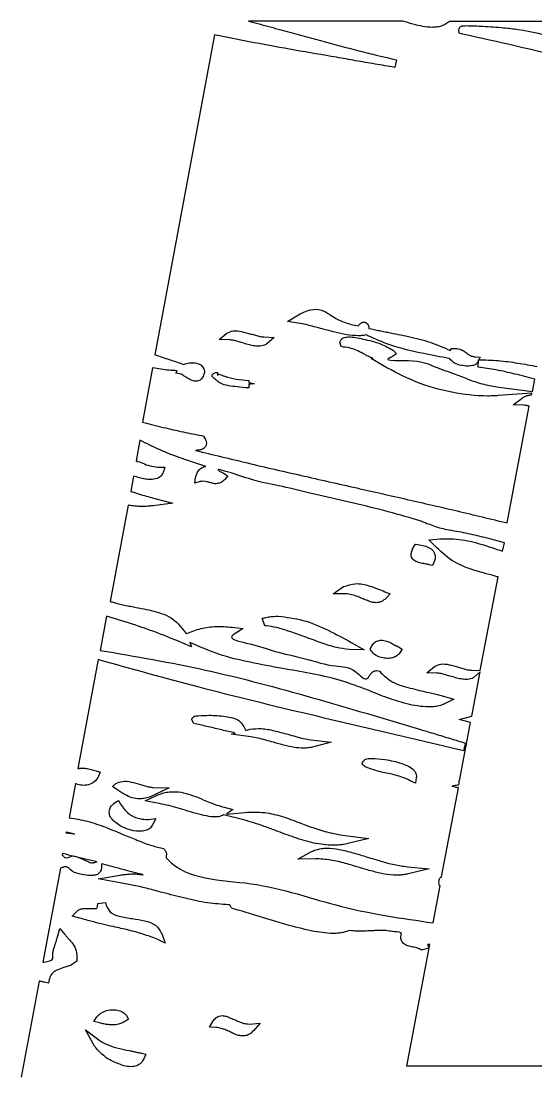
# Model space of a CAD drawing. Header units: inches. Extents: x 0.01 to 3.99, y 0.01 to 4.99.
# Drawn here: x 2.0392 to 2.2378, y 1.2782 to 1.6837 of the extents above; entities that cross this region are included whole.
import ezdxf

# ---------------------------------------------------------------- set-up
doc = ezdxf.new("R2010")
doc.units = ezdxf.units.IN
doc.layers.add('Logo', color=7, linetype='CONTINUOUS')

msp = doc.modelspace()

# ---------------------------------------------------------------- linework, layer by layer
at = {"layer": 'Logo', "color": 7}
for points in [[(2.186424, 1.683659), (2.12687, 1.683659)], [(2.319526, 1.683497), (2.204486, 1.683497), (2.203347, 1.682683)], [(2.20953, 1.678615), (2.208228, 1.67894), (2.208065, 1.680405)], [(2.113853, 1.67829), (2.090748, 1.554951), (2.092212, 1.554463)], [(2.183984, 1.668689), (2.183333, 1.665761)], [(2.146071, 1.567155), (2.142003, 1.567806), (2.145583, 1.569921)], [(2.168363, 1.566179), (2.1682, 1.566341), (2.169339, 1.566016)], [(2.171292, 1.56748), (2.172105, 1.56748), (2.172919, 1.566667)], [(2.173407, 1.56504), (2.174383, 1.564877)], [(2.119548, 1.560646), (2.115643, 1.560809), (2.118572, 1.56325)], [(2.132891, 1.561785), (2.136796, 1.561623), (2.13403, 1.559182)], [(2.172919, 1.562273), (2.172593, 1.562599), (2.17178, 1.562436)], [(2.163644, 1.55788), (2.162668, 1.558043), (2.16218, 1.559833), (2.162668, 1.560809)], [(2.204811, 1.556578), (2.204811, 1.556741), (2.205299, 1.557392), (2.206113, 1.557392)], [(2.178777, 1.550721), (2.174221, 1.553487), (2.175034, 1.553487)], [(2.182845, 1.556578), (2.183984, 1.555277), (2.182519, 1.5543)], [(2.204486, 1.553487), (2.204486, 1.553487), (2.204323, 1.553487)], [(2.214249, 1.554138), (2.216364, 1.553975), (2.215388, 1.552185)], [(2.21555, 1.55007), (2.215713, 1.552999)], [(2.089934, 1.549907), (2.086029, 1.528917)], [(2.100836, 1.547466), (2.098883, 1.547792), (2.099371, 1.548768), (2.099209, 1.548768)], [(2.10051, 1.551697), (2.101975, 1.551209)], [(2.109948, 1.548605), (2.109948, 1.548443), (2.109948, 1.54828)], [(2.112877, 1.54649), (2.112877, 1.547141), (2.113365, 1.547629)], [(2.114992, 1.548117), (2.114992, 1.546978), (2.11548, 1.547466)], [(2.127033, 1.545026), (2.127033, 1.544212)], [(2.223523, 1.542422), (2.236541, 1.540795), (2.237354, 1.545514)], [(2.127033, 1.543561), (2.127033, 1.542097)], [(2.236053, 1.539493), (2.236215, 1.540144), (2.223198, 1.539168)], [(2.233286, 1.535425), (2.229056, 1.535588), (2.232473, 1.538191)], [(2.226778, 1.490028), (2.235239, 1.5351)], [(2.085052, 1.52192), (2.083588, 1.513947)], [(2.108972, 1.52371), (2.109623, 1.523547), (2.109948, 1.522896)], [(2.106694, 1.518015), (2.106531, 1.518015)], [(2.0927, 1.511506), (2.094653, 1.511506), (2.094002, 1.509554)], [(2.11727, 1.509228), (2.118897, 1.508252), (2.117758, 1.506787)], [(2.082612, 1.508089), (2.081473, 1.502231)], [(2.108321, 1.505974), (2.106206, 1.505323), (2.106531, 1.507601)], [(2.080496, 1.496862), (2.0735, 1.459763)], [(2.090259, 1.499628), (2.097744, 1.497675), (2.090097, 1.496699)], [(2.198791, 1.481241), (2.196513, 1.483519), (2.199604, 1.483844)], [(2.190818, 1.481078), (2.191306, 1.481892), (2.192282, 1.481729)], [(2.224988, 1.479126), (2.225639, 1.48238)], [(2.198465, 1.474732), (2.197977, 1.473593), (2.196675, 1.473919)], [(2.212947, 1.43324), (2.216364, 1.433077), (2.223198, 1.4692)], [(2.164458, 1.462691), (2.159576, 1.462691), (2.163644, 1.465458)], [(2.17959, 1.463505), (2.181543, 1.462691), (2.180078, 1.461064)], [(2.072198, 1.454067), (2.069757, 1.440888)], [(2.133867, 1.450325), (2.133216, 1.450325), (2.13224, 1.453254)], [(2.102951, 1.447233), (2.103114, 1.447396)], [(2.120687, 1.449837), (2.124918, 1.449349), (2.121338, 1.447071)], [(2.104253, 1.443979), (2.104904, 1.442189), (2.101649, 1.443654)], [(2.166573, 1.443979), (2.171617, 1.44105), (2.165759, 1.441213)], [(2.174221, 1.440725), (2.173895, 1.441376), (2.174221, 1.442027)], [(2.184797, 1.442189), (2.186262, 1.441376), (2.185285, 1.439911)], [(2.068944, 1.437308), (2.061133, 1.395327)], [(2.176336, 1.433077), (2.177638, 1.432914), (2.177963, 1.432264)], [(2.199604, 1.432101), (2.195699, 1.432264), (2.198628, 1.434704)], [(2.208065, 1.388981), (2.208228, 1.389469), (2.208228, 1.390608), (2.208391, 1.390608), (2.212622, 1.413063), (2.208228, 1.414202), (2.21311, 1.415504), (2.216364, 1.432589), (2.214086, 1.430636)], [(2.172431, 1.425755), (2.171617, 1.42608)], [(2.202533, 1.423152), (2.206113, 1.422013), (2.202859, 1.420385)], [(2.106368, 1.412575), (2.10588, 1.412738), (2.105066, 1.414039), (2.105229, 1.41469)], [(2.127847, 1.407531), (2.120199, 1.408507), (2.121826, 1.408995)], [(2.125894, 1.409972), (2.127521, 1.41046)], [(2.150952, 1.406392), (2.158763, 1.405416), (2.151115, 1.403463)], [(2.210669, 1.40509), (2.209855, 1.402161), (2.194723, 1.405741)], [(2.171943, 1.395978), (2.171292, 1.396466), (2.170641, 1.397117), (2.171292, 1.398093)], [(2.06813, 1.394351), (2.069757, 1.393863), (2.069106, 1.392398)], [(2.191631, 1.391747), (2.191306, 1.389632), (2.189353, 1.390608)], [(2.060157, 1.389469), (2.057716, 1.376289)], [(2.076103, 1.387191), (2.074476, 1.38833), (2.075778, 1.389469)], [(2.090259, 1.388005), (2.09628, 1.387842), (2.09091, 1.385239)], [(2.201394, 1.353509), (2.207903, 1.387842)], [(2.075452, 1.382147), (2.076754, 1.382961), (2.077568, 1.381496)], [(2.091724, 1.381984), (2.087005, 1.382798), (2.091398, 1.384913)], [(2.117596, 1.380357), (2.12085, 1.379544), (2.118409, 1.377754), (2.125569, 1.378405)], [(2.088307, 1.375639), (2.091236, 1.375964), (2.089934, 1.373523)], [(2.125081, 1.375476), (2.11727, 1.377428)], [(2.056577, 1.370432), (2.05674, 1.37092)], [(2.165109, 1.369293), (2.173407, 1.368316), (2.165271, 1.366364)], [(2.055113, 1.361808), (2.055276, 1.362621)], [(2.093676, 1.364574), (2.094165, 1.364411), (2.09449, 1.364086)], [(2.152742, 1.360506), (2.145908, 1.360343), (2.151278, 1.363272)], [(2.068455, 1.359367), (2.067805, 1.359042)], [(2.070245, 1.358553), (2.070245, 1.357252)], [(2.054462, 1.356926), (2.047628, 1.320641), (2.047953, 1.320641)], [(2.077405, 1.351231), (2.068944, 1.352696), (2.077405, 1.35416)], [(2.188214, 1.357414), (2.196675, 1.356601), (2.18854, 1.354648)], [(2.19814, 1.335773), (2.200906, 1.350092), (2.200581, 1.350092), (2.200418, 1.351557)], [(2.068781, 1.343258), (2.07171, 1.343584)], [(2.119711, 1.34277), (2.119223, 1.34277)], [(2.061296, 1.337726), (2.058855, 1.338377), (2.060645, 1.340167)], [(2.064225, 1.341306), (2.065689, 1.341306)], [(2.121175, 1.341143), (2.120524, 1.341468)], [(2.053323, 1.330729), (2.054137, 1.333658), (2.056089, 1.331217)], [(2.093676, 1.331217), (2.094815, 1.327963), (2.091724, 1.329427)], [(2.165922, 1.332844), (2.165109, 1.332519)], [(2.248419, 1.28045), (2.188051, 1.28045), (2.196838, 1.327475), (2.196025, 1.327475)], [(2.19635, 1.326498), (2.196513, 1.32601), (2.193584, 1.325197), (2.193584, 1.325359)], [(2.060645, 1.321617), (2.060645, 1.320966), (2.060157, 1.320641)], [(2.050069, 1.313969), (2.049743, 1.312505), (2.048279, 1.31283)], [(2.046163, 1.313318), (2.039167, 1.276219)], [(2.067316, 1.297698), (2.068455, 1.299488)], [(2.069432, 1.29721), (2.067316, 1.297698)], [(2.079846, 1.299976), (2.080659, 1.298674), (2.07952, 1.29786)], [(2.114341, 1.29542), (2.111901, 1.295582), (2.113202, 1.297698)], [(2.067479, 1.28826), (2.064062, 1.294443), (2.069757, 1.290213)], [(2.127196, 1.296721), (2.131426, 1.297047), (2.128823, 1.294118)], [(2.085703, 1.285494), (2.08733, 1.285169), (2.086517, 1.283379)]]:
    msp.add_lwpolyline(points, dxfattribs=at)
for points in [[(2.20953, 1.678615)], [(2.127033, 1.543561)], [(2.110436, 1.511832)], [(2.190818, 1.481078)], [(2.138423, 1.454067)], [(2.184797, 1.442189)], [(2.125081, 1.375476)]]:
    msp.add_lwpolyline(points, close=True, dxfattribs=at)
for points, knots in [([(2.12687, 1.683659), (2.128279, 1.68328), (2.131084, 1.682524), (2.135262, 1.681392), (2.143124, 1.679201), (2.15454, 1.676139), (2.169369, 1.672155), (2.17916, 1.669833), (2.183984, 1.668689)], [0, 0, 0, 0, 0.004375, 0.008716, 0.012987, 0.028859, 0.044177, 0.059046, 0.059046, 0.059046, 0.059046]), ([(2.203347, 1.682683), (2.202831, 1.682387), (2.201765, 1.681775), (2.199865, 1.681312), (2.197317, 1.681136), (2.194083, 1.681508), (2.190289, 1.682411), (2.187729, 1.683238), (2.186424, 1.683659)], [0, 0, 0, 0, 0.001776, 0.003672, 0.0058, 0.00942, 0.013377, 0.017489, 0.017489, 0.017489, 0.017489]), ([(2.208065, 1.680405), (2.208198, 1.680799), (2.208461, 1.681582), (2.209767, 1.68187), (2.212651, 1.681878), (2.217944, 1.681619), (2.2246, 1.681205), (2.234353, 1.680084), (2.246611, 1.677075), (2.262483, 1.672936), (2.276549, 1.668829), (2.288722, 1.665259), (2.298805, 1.662418), (2.31542, 1.658008), (2.338016, 1.652397), (2.36633, 1.644437), (2.384482, 1.638151), (2.393561, 1.635007)], [0, 0, 0, 0, 0.001165, 0.002314, 0.003617, 0.010003, 0.018032, 0.023694, 0.039408, 0.055816, 0.072926, 0.083358, 0.093875, 0.104353, 0.134926, 0.163725, 0.192544, 0.192544, 0.192544, 0.192544]), ([(2.394538, 1.633055), (2.394397, 1.632794), (2.394077, 1.632204), (2.393156, 1.63143), (2.392081, 1.631221), (2.391209, 1.631304), (2.390617, 1.631401), (2.390087, 1.631413), (2.389652, 1.631459), (2.389335, 1.631559), (2.382831, 1.632161), (2.3703, 1.63691), (2.350558, 1.64165), (2.32416, 1.64926), (2.290843, 1.658717), (2.250719, 1.669408), (2.223287, 1.67554), (2.20953, 1.678615)], [0, 0, 0, 0, 0.000885, 0.002006, 0.003481, 0.004019, 0.004633, 0.005279, 0.005607, 0.005942, 0.00627, 0.02515, 0.04562, 0.067295, 0.107513, 0.149548, 0.191833, 0.191833, 0.191833, 0.191833]), ([(2.183333, 1.665761), (2.180801, 1.666193), (2.175774, 1.667053), (2.168288, 1.668352), (2.157965, 1.670194), (2.144898, 1.672378), (2.129218, 1.675232), (2.118939, 1.677277), (2.113853, 1.67829)], [0, 0, 0, 0, 0.007704, 0.015301, 0.022792, 0.039162, 0.055047, 0.070603, 0.070603, 0.070603, 0.070603]), ([(2.145583, 1.569921), (2.147322, 1.570913), (2.150209, 1.572559), (2.155001, 1.572523), (2.158018, 1.570585), (2.160835, 1.568725), (2.164214, 1.567222), (2.166862, 1.566556), (2.168363, 1.566179)], [0, 0, 0, 0, 0.005918, 0.009826, 0.013618, 0.016444, 0.019989, 0.024628, 0.024628, 0.024628, 0.024628]), ([(2.17178, 1.562436), (2.171507, 1.562392), (2.170952, 1.562303), (2.170081, 1.562276), (2.168046, 1.562257), (2.164723, 1.562595), (2.160178, 1.563593), (2.156012, 1.564761), (2.15229, 1.565705), (2.149164, 1.566551), (2.147082, 1.566958), (2.146071, 1.567155)], [0, 0, 0, 0, 0.000828, 0.001684, 0.002612, 0.006933, 0.01166, 0.01656, 0.01991, 0.023182, 0.026271, 0.026271, 0.026271, 0.026271]), ([(2.169339, 1.566016), (2.169506, 1.566331), (2.169802, 1.566891), (2.170549, 1.567401), (2.171058, 1.567455), (2.171292, 1.56748)], [0, 0, 0, 0, 0.001058, 0.00188, 0.002579, 0.002579, 0.002579, 0.002579]), ([(2.172919, 1.566667), (2.173016, 1.566505), (2.17321, 1.566186), (2.17338, 1.565629), (2.173398, 1.565242), (2.173407, 1.56504)], [0, 0, 0, 0, 0.000564, 0.001118, 0.001724, 0.001724, 0.001724, 0.001724]), ([(2.118572, 1.56325), (2.119384, 1.563627), (2.121198, 1.564468), (2.124475, 1.5639), (2.127255, 1.563092), (2.129596, 1.562424), (2.131258, 1.561928), (2.132368, 1.561831), (2.132891, 1.561785)], [0, 0, 0, 0, 0.002633, 0.00588, 0.009566, 0.011417, 0.013178, 0.01475, 0.01475, 0.01475, 0.01475]), ([(2.162668, 1.560809), (2.162917, 1.561038), (2.163418, 1.5615), (2.164427, 1.561744), (2.166991, 1.561884), (2.171596, 1.560857), (2.177596, 1.559541), (2.181282, 1.55746), (2.182845, 1.556578)], [0, 0, 0, 0, 0.001001, 0.002013, 0.003022, 0.008714, 0.015993, 0.021346, 0.021346, 0.021346, 0.021346]), ([(2.204323, 1.553487), (2.201054, 1.554095), (2.193354, 1.555527), (2.182664, 1.557952), (2.175727, 1.561028), (2.172919, 1.562273)], [0, 0, 0, 0, 0.009984, 0.023513, 0.032712, 0.032712, 0.032712, 0.032712]), ([(2.174383, 1.564877), (2.175051, 1.564723), (2.176419, 1.564408), (2.178544, 1.564022), (2.182636, 1.563182), (2.188839, 1.561973), (2.19701, 1.559976), (2.202226, 1.557704), (2.204811, 1.556578)], [0, 0, 0, 0, 0.002056, 0.00421, 0.006478, 0.014588, 0.023182, 0.031626, 0.031626, 0.031626, 0.031626]), ([(2.13403, 1.559182), (2.133733, 1.558984), (2.133116, 1.558574), (2.131987, 1.558272), (2.130521, 1.558153), (2.128726, 1.558364), (2.126672, 1.558863), (2.124707, 1.559485), (2.122843, 1.560005), (2.121181, 1.560504), (2.120072, 1.560601), (2.119548, 1.560646)], [0, 0, 0, 0, 0.001065, 0.002209, 0.003455, 0.005465, 0.007593, 0.009794, 0.011644, 0.013405, 0.014977, 0.014977, 0.014977, 0.014977]), ([(2.175034, 1.553487), (2.174654, 1.55365), (2.173889, 1.553979), (2.17274, 1.554502), (2.171185, 1.555353), (2.169164, 1.556411), (2.166529, 1.55752), (2.164622, 1.557758), (2.163644, 1.55788)], [0, 0, 0, 0, 0.001242, 0.002498, 0.003787, 0.006555, 0.009351, 0.012293, 0.012293, 0.012293, 0.012293]), ([(2.206113, 1.557392), (2.206903, 1.557341), (2.2083, 1.55725), (2.210023, 1.556394), (2.211188, 1.555556), (2.212099, 1.554817), (2.213081, 1.554319), (2.213832, 1.554202), (2.214249, 1.554138)], [0, 0, 0, 0, 0.002349, 0.004155, 0.00567, 0.006661, 0.007669, 0.008927, 0.008927, 0.008927, 0.008927]), ([(2.092212, 1.554463), (2.093133, 1.554148), (2.094971, 1.553519), (2.097751, 1.552641), (2.09959, 1.552012), (2.10051, 1.551697)], [0, 0, 0, 0, 0.00292, 0.005828, 0.008748, 0.008748, 0.008748, 0.008748]), ([(2.182519, 1.5543), (2.18236, 1.554204), (2.18206, 1.554022), (2.181621, 1.553832), (2.178313, 1.552379), (2.192754, 1.553321), (2.198149, 1.550322), (2.206026, 1.547787), (2.212118, 1.545255), (2.217758, 1.543359), (2.221605, 1.542734), (2.223523, 1.542422)], [0, 0, 0, 0, 0.000556, 0.001047, 0.001457, 0.010814, 0.019431, 0.027705, 0.033728, 0.039585, 0.045413, 0.045413, 0.045413, 0.045413]), ([(2.215388, 1.552185), (2.215162, 1.551842), (2.214671, 1.551098), (2.213174, 1.550631), (2.211287, 1.550492), (2.208932, 1.550775), (2.20629, 1.551442), (2.205069, 1.552826), (2.204486, 1.553487)], [0, 0, 0, 0, 0.001199, 0.002605, 0.004457, 0.006898, 0.009728, 0.012316, 0.012316, 0.012316, 0.012316]), ([(2.215713, 1.552999), (2.218225, 1.552924), (2.223277, 1.552773), (2.230824, 1.551786), (2.235826, 1.550859), (2.238331, 1.550395)], [0, 0, 0, 0, 0.007535, 0.015155, 0.022798, 0.022798, 0.022798, 0.022798]), ([(2.099209, 1.548768), (2.098213, 1.548801), (2.096178, 1.548868), (2.093084, 1.549304), (2.090999, 1.549703), (2.089934, 1.549907)], [0, 0, 0, 0, 0.002987, 0.006105, 0.009358, 0.009358, 0.009358, 0.009358]), ([(2.101975, 1.551209), (2.102315, 1.551318), (2.103011, 1.551542), (2.104096, 1.551789), (2.105644, 1.551927), (2.10748, 1.551636), (2.109407, 1.5505), (2.109773, 1.54922), (2.109948, 1.548605)], [0, 0, 0, 0, 0.001071, 0.002194, 0.003331, 0.005711, 0.007719, 0.009575, 0.009575, 0.009575, 0.009575]), ([(2.223198, 1.539168), (2.22275, 1.539124), (2.221845, 1.539035), (2.220486, 1.539008), (2.214981, 1.538976), (2.205119, 1.540127), (2.191407, 1.543991), (2.182958, 1.548493), (2.178777, 1.550721)], [0, 0, 0, 0, 0.001349, 0.002729, 0.004073, 0.017866, 0.032341, 0.046518, 0.046518, 0.046518, 0.046518]), ([(2.237354, 1.545514), (2.234811, 1.546188), (2.229869, 1.547498), (2.222614, 1.549153), (2.217851, 1.549771), (2.21555, 1.55007)], [0, 0, 0, 0, 0.007893, 0.015342, 0.022297, 0.022297, 0.022297, 0.022297]), ([(2.109948, 1.54828), (2.109761, 1.547463), (2.109451, 1.546107), (2.10804, 1.544884), (2.106593, 1.544605), (2.10518, 1.544936), (2.103801, 1.545647), (2.102701, 1.54633), (2.101852, 1.546892), (2.101326, 1.54725), (2.100966, 1.547409), (2.100836, 1.547466)], [0, 0, 0, 0, 0.002452, 0.004069, 0.005263, 0.006749, 0.008325, 0.009908, 0.01063, 0.011382, 0.011808, 0.011808, 0.011808, 0.011808]), ([(2.127033, 1.542097), (2.125533, 1.542248), (2.121883, 1.542617), (2.116569, 1.543103), (2.113903, 1.545548), (2.112877, 1.54649)], [0, 0, 0, 0, 0.00456, 0.0111, 0.015198, 0.015198, 0.015198, 0.015198]), ([(2.113365, 1.547629), (2.113534, 1.54776), (2.113859, 1.548011), (2.114447, 1.548113), (2.114816, 1.548116), (2.114992, 1.548117)], [0, 0, 0, 0, 0.000632, 0.001212, 0.001743, 0.001743, 0.001743, 0.001743]), ([(2.11548, 1.547466), (2.116245, 1.547171), (2.118399, 1.546341), (2.122262, 1.545399), (2.12539, 1.545154), (2.127033, 1.545026)], [0, 0, 0, 0, 0.00246, 0.006922, 0.011862, 0.011862, 0.011862, 0.011862]), ([(2.127033, 1.544212), (2.127274, 1.544156), (2.127767, 1.544041), (2.12832, 1.543903), (2.129515, 1.543698), (2.128412, 1.543694), (2.127844, 1.543585), (2.127311, 1.543569), (2.127033, 1.543561)], [0, 0, 0, 0, 0.000712, 0.001459, 0.002171, 0.002757, 0.00349, 0.004293, 0.004293, 0.004293, 0.004293]), ([(2.232473, 1.538191), (2.232821, 1.538431), (2.233523, 1.538916), (2.234767, 1.539298), (2.235621, 1.539428), (2.236053, 1.539493)], [0, 0, 0, 0, 0.001261, 0.002546, 0.003855, 0.003855, 0.003855, 0.003855]), ([(2.235239, 1.5351), (2.235022, 1.535154), (2.234592, 1.53526), (2.233942, 1.535393), (2.233504, 1.535415), (2.233286, 1.535425)], [0, 0, 0, 0, 0.000669, 0.001331, 0.001984, 0.001984, 0.001984, 0.001984]), ([(2.086029, 1.528917), (2.088696, 1.528239), (2.093909, 1.526915), (2.101555, 1.525162), (2.106552, 1.524183), (2.108972, 1.52371)], [0, 0, 0, 0, 0.008255, 0.016135, 0.023531, 0.023531, 0.023531, 0.023531]), ([(2.110436, 1.511832), (2.107377, 1.512819), (2.101423, 1.514742), (2.092902, 1.518019), (2.087614, 1.520647), (2.085052, 1.52192)], [0, 0, 0, 0, 0.009643, 0.018773, 0.02735, 0.02735, 0.02735, 0.02735]), ([(2.109948, 1.522896), (2.110096, 1.522644), (2.110448, 1.522043), (2.110764, 1.520928), (2.110572, 1.519572), (2.109533, 1.518557), (2.108146, 1.518176), (2.107187, 1.518069), (2.106694, 1.518015)], [0, 0, 0, 0, 0.000876, 0.002085, 0.00342, 0.004762, 0.006171, 0.007661, 0.007661, 0.007661, 0.007661]), ([(2.106531, 1.518015), (2.113201, 1.516388), (2.126755, 1.513083), (2.147485, 1.508297), (2.168015, 1.503696), (2.188094, 1.499132), (2.207473, 1.494695), (2.220351, 1.491581), (2.226778, 1.490028)], [0, 0, 0, 0, 0.020597, 0.041853, 0.063823, 0.083717, 0.103626, 0.123463, 0.123463, 0.123463, 0.123463]), ([(2.083588, 1.513947), (2.083645, 1.513935), (2.083774, 1.513908), (2.083977, 1.513804), (2.085071, 1.51374), (2.086809, 1.512626), (2.089655, 1.511869), (2.091663, 1.51163), (2.0927, 1.511506)], [0, 0, 0, 0, 0.000174, 0.000393, 0.000674, 0.003413, 0.006346, 0.009475, 0.009475, 0.009475, 0.009475]), ([(2.094002, 1.509554), (2.093783, 1.509095), (2.093295, 1.508074), (2.091519, 1.506954), (2.089308, 1.506699), (2.087002, 1.506947), (2.084838, 1.507453), (2.083365, 1.507874), (2.082612, 1.508089)], [0, 0, 0, 0, 0.001502, 0.003344, 0.005982, 0.00804, 0.010286, 0.012637, 0.012637, 0.012637, 0.012637]), ([(2.106531, 1.507601), (2.106783, 1.508514), (2.10721, 1.51006), (2.108862, 1.511482), (2.109966, 1.511727), (2.110436, 1.511832)], [0, 0, 0, 0, 0.002784, 0.004718, 0.006152, 0.006152, 0.006152, 0.006152]), ([(2.225639, 1.48238), (2.223127, 1.483056), (2.218183, 1.484388), (2.210817, 1.486158), (2.204984, 1.487101), (2.200776, 1.487987), (2.19815, 1.488921), (2.195859, 1.48972), (2.1939, 1.490521), (2.192226, 1.491142), (2.186786, 1.492756), (2.177459, 1.495303), (2.164033, 1.498516), (2.151411, 1.501343), (2.137858, 1.504698), (2.130364, 1.505718), (2.112414, 1.512051), (2.116291, 1.509749), (2.11679, 1.509519), (2.117109, 1.509326), (2.11727, 1.509228)], [0, 0, 0, 0, 0.007804, 0.015364, 0.022707, 0.025533, 0.028243, 0.031057, 0.032813, 0.03459, 0.036412, 0.049829, 0.063664, 0.077501, 0.089774, 0.101775, 0.113337, 0.113901, 0.114448, 0.115013, 0.115013, 0.115013, 0.115013]), ([(2.117758, 1.506787), (2.117393, 1.506455), (2.116706, 1.505831), (2.115458, 1.505273), (2.114329, 1.505115), (2.113371, 1.505228), (2.112622, 1.505443), (2.111754, 1.50569), (2.110761, 1.505971), (2.10955, 1.506174), (2.108738, 1.506042), (2.108321, 1.505974)], [0, 0, 0, 0, 0.001474, 0.002769, 0.004034, 0.004846, 0.005643, 0.00637, 0.007554, 0.008745, 0.010006, 0.010006, 0.010006, 0.010006]), ([(2.081473, 1.502231), (2.082497, 1.501909), (2.084505, 1.501276), (2.087427, 1.50038), (2.089342, 1.499871), (2.090259, 1.499628)], [0, 0, 0, 0, 0.003221, 0.006318, 0.009165, 0.009165, 0.009165, 0.009165]), ([(2.090097, 1.496699), (2.089663, 1.496645), (2.088797, 1.496537), (2.087496, 1.496409), (2.086013, 1.496354), (2.084326, 1.496415), (2.082424, 1.49657), (2.081144, 1.496764), (2.080496, 1.496862)], [0, 0, 0, 0, 0.001311, 0.002618, 0.003921, 0.00576, 0.007677, 0.009643, 0.009643, 0.009643, 0.009643]), ([(2.199604, 1.483844), (2.202486, 1.483931), (2.208242, 1.484105), (2.216723, 1.481955), (2.222208, 1.480077), (2.224988, 1.479126)], [0, 0, 0, 0, 0.008607, 0.017195, 0.026021, 0.026021, 0.026021, 0.026021]), ([(2.196675, 1.473919), (2.196511, 1.473963), (2.196174, 1.474054), (2.195623, 1.474118), (2.19455, 1.474361), (2.192962, 1.474579), (2.19108, 1.475294), (2.189718, 1.476582), (2.189683, 1.478177), (2.190024, 1.479624), (2.190538, 1.480566), (2.190818, 1.481078)], [0, 0, 0, 0, 0.000509, 0.001046, 0.00166, 0.003811, 0.005826, 0.007696, 0.008942, 0.010401, 0.012142, 0.012142, 0.012142, 0.012142]), ([(2.192282, 1.481729), (2.193122, 1.48157), (2.194719, 1.481268), (2.196959, 1.480489), (2.19843, 1.479122), (2.198981, 1.477591), (2.198964, 1.47616), (2.19864, 1.475234), (2.198465, 1.474732)], [0, 0, 0, 0, 0.002565, 0.004879, 0.007036, 0.008311, 0.009655, 0.01124, 0.01124, 0.01124, 0.01124]), ([(2.223198, 1.4692), (2.222953, 1.469267), (2.222436, 1.469408), (2.221682, 1.469643), (2.218179, 1.470601), (2.212564, 1.471968), (2.20478, 1.475502), (2.200901, 1.479219), (2.198791, 1.481241)], [0, 0, 0, 0, 0.000763, 0.001606, 0.002369, 0.011657, 0.018951, 0.027657, 0.027657, 0.027657, 0.027657]), ([(2.163644, 1.465458), (2.165131, 1.46598), (2.168418, 1.467135), (2.173994, 1.465762), (2.177654, 1.464286), (2.17959, 1.463505)], [0, 0, 0, 0, 0.004642, 0.01026, 0.016564, 0.016564, 0.016564, 0.016564]), ([(2.0735, 1.459763), (2.07377, 1.459699), (2.074303, 1.459572), (2.075051, 1.459318), (2.07624, 1.45898), (2.077927, 1.458498), (2.080225, 1.458099), (2.084406, 1.457303), (2.090359, 1.456242), (2.098131, 1.453628), (2.101353, 1.449354), (2.102951, 1.447233)], [0, 0, 0, 0, 0.000833, 0.001641, 0.00237, 0.004541, 0.006899, 0.009363, 0.017297, 0.025211, 0.033004, 0.033004, 0.033004, 0.033004]), ([(2.180078, 1.461064), (2.179696, 1.46072), (2.178956, 1.460053), (2.177607, 1.459419), (2.176097, 1.459192), (2.174487, 1.459469), (2.172838, 1.460082), (2.171008, 1.460765), (2.169046, 1.461643), (2.166848, 1.462475), (2.165259, 1.462619), (2.164458, 1.462691)], [0, 0, 0, 0, 0.001538, 0.002975, 0.004401, 0.006051, 0.007812, 0.009677, 0.011908, 0.014269, 0.016672, 0.016672, 0.016672, 0.016672]), ([(2.101649, 1.443654), (2.098465, 1.444969), (2.092066, 1.447612), (2.082224, 1.451048), (2.075546, 1.453059), (2.072198, 1.454067)], [0, 0, 0, 0, 0.010335, 0.020766, 0.031256, 0.031256, 0.031256, 0.031256]), ([(2.13224, 1.453254), (2.132869, 1.453407), (2.134175, 1.453725), (2.136246, 1.454007), (2.137683, 1.454047), (2.138423, 1.454067)], [0, 0, 0, 0, 0.00194, 0.004032, 0.006253, 0.006253, 0.006253, 0.006253]), ([(2.138423, 1.454067), (2.141627, 1.453676), (2.148328, 1.452858), (2.157646, 1.448825), (2.163649, 1.445567), (2.166573, 1.443979)], [0, 0, 0, 0, 0.009638, 0.020159, 0.030154, 0.030154, 0.030154, 0.030154]), ([(2.103114, 1.447396), (2.104899, 1.448104), (2.108523, 1.44954), (2.114529, 1.450326), (2.118592, 1.450003), (2.120687, 1.449837)], [0, 0, 0, 0, 0.005746, 0.01166, 0.017958, 0.017958, 0.017958, 0.017958]), ([(2.165759, 1.441213), (2.164141, 1.441436), (2.160481, 1.441939), (2.154816, 1.443801), (2.148877, 1.446053), (2.143119, 1.448052), (2.138232, 1.449735), (2.135155, 1.450151), (2.133867, 1.450325)], [0, 0, 0, 0, 0.004892, 0.011064, 0.017819, 0.023958, 0.029367, 0.033256, 0.033256, 0.033256, 0.033256]), ([(2.171617, 1.42608), (2.168261, 1.427303), (2.161481, 1.429774), (2.150839, 1.432062), (2.139461, 1.43395), (2.127619, 1.43619), (2.115449, 1.438995), (2.107944, 1.442336), (2.104253, 1.443979)], [0, 0, 0, 0, 0.010703, 0.021626, 0.032582, 0.045309, 0.057807, 0.0699, 0.0699, 0.0699, 0.0699]), ([(2.121338, 1.447071), (2.121208, 1.446982), (2.121006, 1.446844), (2.120793, 1.446678), (2.119178, 1.445229), (2.130466, 1.442912), (2.136356, 1.440372), (2.149045, 1.43786), (2.159303, 1.434392), (2.167375, 1.434743), (2.171804, 1.428952), (2.17309, 1.430323), (2.173263, 1.430533), (2.173533, 1.431041), (2.174026, 1.431809), (2.174923, 1.432826), (2.175851, 1.432991), (2.176336, 1.433077)], [0, 0, 0, 0, 0.000471, 0.000733, 0.000814, 0.00691, 0.018464, 0.030483, 0.042405, 0.050799, 0.055813, 0.056047, 0.056309, 0.05663, 0.057764, 0.059076, 0.06051, 0.06051, 0.06051, 0.06051]), ([(2.174221, 1.442027), (2.174479, 1.442564), (2.174976, 1.4436), (2.176442, 1.444594), (2.178237, 1.444914), (2.180155, 1.444496), (2.182085, 1.443794), (2.183254, 1.442766), (2.184171, 1.442608), (2.184468, 1.442381), (2.184688, 1.442253), (2.184797, 1.442189)], [0, 0, 0, 0, 0.001762, 0.003394, 0.005088, 0.007098, 0.009203, 0.011224, 0.011561, 0.011943, 0.012324, 0.012324, 0.012324, 0.012324]), ([(2.069757, 1.440888), (2.083315, 1.438562), (2.110906, 1.433831), (2.15181, 1.422762), (2.181174, 1.413973), (2.198885, 1.408681), (2.204795, 1.406885), (2.208714, 1.405687), (2.210669, 1.40509)], [0, 0, 0, 0, 0.041246, 0.083938, 0.126989, 0.133224, 0.139389, 0.14552, 0.14552, 0.14552, 0.14552]), ([(2.185285, 1.439911), (2.184937, 1.439502), (2.184191, 1.438626), (2.182415, 1.437949), (2.18035, 1.437704), (2.178094, 1.438008), (2.175807, 1.43886), (2.17475, 1.440103), (2.174221, 1.440725)], [0, 0, 0, 0, 0.00159, 0.003406, 0.005519, 0.007791, 0.0102, 0.012612, 0.012612, 0.012612, 0.012612]), ([(2.194723, 1.405741), (2.180016, 1.409172), (2.151045, 1.415931), (2.109018, 1.426091), (2.081927, 1.433674), (2.068944, 1.437308)], [0, 0, 0, 0, 0.045307, 0.08925, 0.129695, 0.129695, 0.129695, 0.129695]), ([(2.198628, 1.434704), (2.19944, 1.435081), (2.201254, 1.435923), (2.204532, 1.435354), (2.207311, 1.434547), (2.209652, 1.433879), (2.211314, 1.433383), (2.212424, 1.433286), (2.212947, 1.43324)], [0, 0, 0, 0, 0.002633, 0.00588, 0.009566, 0.011417, 0.013178, 0.01475, 0.01475, 0.01475, 0.01475]), ([(2.177963, 1.432264), (2.179381, 1.430995), (2.18265, 1.428068), (2.189392, 1.426332), (2.194864, 1.42494), (2.198708, 1.424162), (2.200716, 1.423673), (2.201954, 1.423318), (2.202533, 1.423152)], [0, 0, 0, 0, 0.005638, 0.013001, 0.020367, 0.022702, 0.024756, 0.026565, 0.026565, 0.026565, 0.026565]), ([(2.214086, 1.430636), (2.213789, 1.430439), (2.213172, 1.430029), (2.212043, 1.429727), (2.210601, 1.429607), (2.20882, 1.42983), (2.206765, 1.430317), (2.204774, 1.430935), (2.202899, 1.43146), (2.201237, 1.431958), (2.200128, 1.432055), (2.199604, 1.432101)], [0, 0, 0, 0, 0.001065, 0.002209, 0.003455, 0.005393, 0.007557, 0.009792, 0.011642, 0.013403, 0.014975, 0.014975, 0.014975, 0.014975]), ([(2.202859, 1.420385), (2.202233, 1.4201), (2.200938, 1.41951), (2.198714, 1.419151), (2.194361, 1.418952), (2.187805, 1.420107), (2.17991, 1.422719), (2.174802, 1.424792), (2.172431, 1.425755)], [0, 0, 0, 0, 0.002055, 0.004251, 0.0067, 0.015119, 0.023974, 0.03165, 0.03165, 0.03165, 0.03165]), ([(2.105229, 1.41469), (2.105393, 1.414906), (2.105933, 1.415615), (2.108427, 1.41571), (2.112404, 1.415943), (2.117709, 1.41554), (2.123598, 1.414511), (2.125189, 1.411366), (2.125894, 1.409972)], [0, 0, 0, 0, 0.000789, 0.002595, 0.006816, 0.013141, 0.018749, 0.023212, 0.023212, 0.023212, 0.023212]), ([(2.121826, 1.408995), (2.120104, 1.409384), (2.116667, 1.41016), (2.111527, 1.41141), (2.108091, 1.412186), (2.106368, 1.412575)], [0, 0, 0, 0, 0.005298, 0.010569, 0.015867, 0.015867, 0.015867, 0.015867]), ([(2.127521, 1.41046), (2.128958, 1.410614), (2.132105, 1.410953), (2.137014, 1.409893), (2.141416, 1.408726), (2.145159, 1.407666), (2.148071, 1.406875), (2.150021, 1.406548), (2.150952, 1.406392)], [0, 0, 0, 0, 0.00431, 0.00944, 0.014896, 0.018012, 0.021109, 0.02394, 0.02394, 0.02394, 0.02394]), ([(2.151115, 1.403463), (2.150814, 1.403408), (2.150179, 1.403291), (2.149202, 1.403174), (2.147303, 1.403083), (2.144406, 1.403436), (2.140563, 1.404281), (2.136937, 1.405347), (2.133598, 1.406236), (2.130693, 1.40705), (2.128766, 1.407375), (2.127847, 1.407531)], [0, 0, 0, 0, 0.000917, 0.001937, 0.002951, 0.006612, 0.010637, 0.014757, 0.017943, 0.021005, 0.0238, 0.0238, 0.0238, 0.0238]), ([(2.171292, 1.398093), (2.171508, 1.398401), (2.17195, 1.399028), (2.173174, 1.399226), (2.17568, 1.39926), (2.180099, 1.398799), (2.185659, 1.39758), (2.190052, 1.395735), (2.191515, 1.393562), (2.191767, 1.392567), (2.191673, 1.391998), (2.191631, 1.391747)], [0, 0, 0, 0, 0.001084, 0.002214, 0.003486, 0.008707, 0.015348, 0.020848, 0.022124, 0.023081, 0.023839, 0.023839, 0.023839, 0.023839]), ([(2.061133, 1.395327), (2.061281, 1.395336), (2.061554, 1.395351), (2.061925, 1.395454), (2.062811, 1.395556), (2.064244, 1.395354), (2.066201, 1.39497), (2.067482, 1.394559), (2.06813, 1.394351)], [0, 0, 0, 0, 0.000442, 0.000818, 0.001152, 0.00311, 0.005104, 0.007142, 0.007142, 0.007142, 0.007142]), ([(2.189353, 1.390608), (2.188393, 1.391071), (2.186572, 1.391947), (2.183697, 1.392756), (2.180941, 1.39338), (2.178102, 1.393926), (2.1751, 1.394763), (2.173047, 1.395553), (2.171943, 1.395978)], [0, 0, 0, 0, 0.003192, 0.00605, 0.008931, 0.011672, 0.014719, 0.018267, 0.018267, 0.018267, 0.018267]), ([(2.069106, 1.392398), (2.068735, 1.39173), (2.067971, 1.390357), (2.065784, 1.38911), (2.063753, 1.388745), (2.062169, 1.388885), (2.06114, 1.389142), (2.060483, 1.389361), (2.060157, 1.389469)], [0, 0, 0, 0, 0.002257, 0.004638, 0.007246, 0.008341, 0.009388, 0.010419, 0.010419, 0.010419, 0.010419]), ([(2.075778, 1.389469), (2.076604, 1.389846), (2.078459, 1.39069), (2.081789, 1.390123), (2.084611, 1.389317), (2.086965, 1.388643), (2.088626, 1.388148), (2.089736, 1.388051), (2.090259, 1.388005)], [0, 0, 0, 0, 0.002672, 0.005997, 0.009725, 0.011575, 0.013336, 0.014908, 0.014908, 0.014908, 0.014908]), ([(2.09091, 1.385239), (2.090194, 1.384907), (2.088852, 1.384285), (2.086817, 1.38374), (2.08456, 1.383516), (2.081954, 1.383923), (2.079023, 1.385281), (2.077134, 1.386517), (2.076103, 1.387191)], [0, 0, 0, 0, 0.002365, 0.004429, 0.006287, 0.009139, 0.012211, 0.015907, 0.015907, 0.015907, 0.015907]), ([(2.207903, 1.387842), (2.207621, 1.387897), (2.207055, 1.388006), (2.206391, 1.388206), (2.205028, 1.388469), (2.206317, 1.388808), (2.207045, 1.388954), (2.207706, 1.388972), (2.208065, 1.388981)], [0, 0, 0, 0, 0.000831, 0.00167, 0.002529, 0.00329, 0.004162, 0.0052, 0.0052, 0.0052, 0.0052]), ([(2.091398, 1.384913), (2.092137, 1.385205), (2.093575, 1.385774), (2.095823, 1.386268), (2.098605, 1.386472), (2.101943, 1.386048), (2.105722, 1.384839), (2.109069, 1.383459), (2.112074, 1.382174), (2.114786, 1.381185), (2.116648, 1.380637), (2.117596, 1.380357)], [0, 0, 0, 0, 0.002379, 0.004632, 0.006874, 0.01072, 0.014634, 0.018748, 0.02158, 0.024439, 0.027402, 0.027402, 0.027402, 0.027402]), ([(2.089934, 1.373523), (2.089595, 1.37303), (2.088893, 1.372007), (2.087002, 1.371222), (2.084043, 1.370919), (2.080046, 1.371803), (2.075999, 1.373902), (2.073359, 1.376574), (2.073162, 1.378952), (2.073648, 1.380762), (2.074784, 1.381635), (2.075452, 1.382147)], [0, 0, 0, 0, 0.001763, 0.003653, 0.005881, 0.01066, 0.015583, 0.019722, 0.020907, 0.022626, 0.025076, 0.025076, 0.025076, 0.025076]), ([(2.077568, 1.381496), (2.078576, 1.380158), (2.080476, 1.377639), (2.084533, 1.375771), (2.087153, 1.375679), (2.088307, 1.375639)], [0, 0, 0, 0, 0.004967, 0.009351, 0.012802, 0.012802, 0.012802, 0.012802]), ([(2.11727, 1.377428), (2.116984, 1.377275), (2.116386, 1.376954), (2.115334, 1.376673), (2.113426, 1.376539), (2.110517, 1.376983), (2.106635, 1.377972), (2.102687, 1.379143), (2.098868, 1.380321), (2.095286, 1.38125), (2.092895, 1.381743), (2.091724, 1.381984)], [0, 0, 0, 0, 0.000973, 0.00203, 0.003234, 0.00669, 0.010783, 0.015265, 0.019038, 0.022773, 0.02636, 0.02636, 0.02636, 0.02636]), ([(2.125569, 1.378405), (2.128128, 1.378495), (2.132999, 1.378667), (2.139974, 1.376897), (2.146052, 1.374648), (2.151952, 1.372357), (2.158162, 1.370412), (2.162694, 1.369682), (2.165109, 1.369293)], [0, 0, 0, 0, 0.007642, 0.014549, 0.021388, 0.027107, 0.033534, 0.040861, 0.040861, 0.040861, 0.040861]), ([(2.057716, 1.376289), (2.06008, 1.375919), (2.064903, 1.375162), (2.0719, 1.372661), (2.078287, 1.370037), (2.083982, 1.367625), (2.088877, 1.365723), (2.092134, 1.364943), (2.093676, 1.364574)], [0, 0, 0, 0, 0.007163, 0.014614, 0.022206, 0.027891, 0.033174, 0.037927, 0.037927, 0.037927, 0.037927]), ([(2.165271, 1.366364), (2.164661, 1.366222), (2.163426, 1.365934), (2.161515, 1.365752), (2.15774, 1.365632), (2.152013, 1.366402), (2.144624, 1.368624), (2.138337, 1.371028), (2.133122, 1.372947), (2.129076, 1.374379), (2.126393, 1.375115), (2.125081, 1.375476)], [0, 0, 0, 0, 0.001878, 0.003799, 0.005747, 0.013204, 0.020979, 0.028864, 0.033391, 0.037652, 0.041734, 0.041734, 0.041734, 0.041734]), ([(2.05674, 1.37092), (2.057091, 1.370817), (2.057805, 1.370607), (2.058663, 1.370416), (2.060439, 1.369772), (2.058588, 1.370147), (2.057703, 1.370261), (2.056957, 1.370374), (2.056577, 1.370432)], [0, 0, 0, 0, 0.001059, 0.002152, 0.003246, 0.004355, 0.005428, 0.006536, 0.006536, 0.006536, 0.006536]), ([(2.055276, 1.362621), (2.056739, 1.362252), (2.059663, 1.361514), (2.064068, 1.360475), (2.066992, 1.359736), (2.068455, 1.359367)], [0, 0, 0, 0, 0.004528, 0.009048, 0.013576, 0.013576, 0.013576, 0.013576]), ([(2.09449, 1.364086), (2.094767, 1.363712), (2.095231, 1.363084), (2.095398, 1.362041), (2.095117, 1.361471), (2.095155, 1.361056), (2.095299, 1.360704), (2.103084, 1.352109), (2.130069, 1.35291), (2.162254, 1.340945), (2.186199, 1.337494), (2.19814, 1.335773)], [0, 0, 0, 0, 0.001384, 0.002323, 0.002987, 0.003204, 0.003553, 0.004107, 0.037656, 0.073736, 0.109627, 0.109627, 0.109627, 0.109627]), ([(2.151278, 1.363272), (2.15185, 1.363524), (2.153033, 1.364047), (2.155017, 1.364476), (2.158022, 1.364677), (2.162152, 1.36415), (2.16734, 1.362854), (2.172645, 1.361185), (2.17795, 1.359555), (2.183081, 1.358153), (2.186534, 1.357656), (2.188214, 1.357414)], [0, 0, 0, 0, 0.001871, 0.003874, 0.006049, 0.010883, 0.016272, 0.022089, 0.027561, 0.03293, 0.038017, 0.038017, 0.038017, 0.038017]), ([(2.067805, 1.359042), (2.067389, 1.358925), (2.066484, 1.358672), (2.065039, 1.359282), (2.063355, 1.360161), (2.061222, 1.360997), (2.058733, 1.36195), (2.056543, 1.360179), (2.0558, 1.361164), (2.055505, 1.361512), (2.05525, 1.361704), (2.055113, 1.361808)], [0, 0, 0, 0, 0.00126, 0.002747, 0.004488, 0.00702, 0.009641, 0.012254, 0.01269, 0.013125, 0.013639, 0.013639, 0.013639, 0.013639]), ([(2.077405, 1.35416), (2.078002, 1.354259), (2.079205, 1.354457), (2.081056, 1.354608), (2.082635, 1.354673), (2.083984, 1.354609), (2.08495, 1.354499), (2.087986, 1.353979), (2.079443, 1.356057), (2.075888, 1.357055), (2.072135, 1.358052), (2.070245, 1.358553)], [0, 0, 0, 0, 0.001816, 0.003656, 0.005561, 0.00658, 0.007642, 0.008672, 0.014076, 0.019505, 0.025013, 0.025013, 0.025013, 0.025013]), ([(2.18854, 1.354648), (2.188051, 1.35455), (2.187066, 1.354352), (2.185542, 1.354195), (2.182979, 1.354106), (2.179317, 1.354501), (2.174624, 1.355671), (2.169629, 1.357138), (2.164326, 1.358757), (2.158648, 1.360168), (2.154722, 1.360393), (2.152742, 1.360506)], [0, 0, 0, 0, 0.001495, 0.003011, 0.004591, 0.009185, 0.013992, 0.01909, 0.0248, 0.030638, 0.036573, 0.036573, 0.036573, 0.036573]), ([(2.070245, 1.357252), (2.070225, 1.356982), (2.070184, 1.356452), (2.069899, 1.355719), (2.069385, 1.355037), (2.068612, 1.354382), (2.067392, 1.354053), (2.065342, 1.353907), (2.062436, 1.354558), (2.058967, 1.355057), (2.056856, 1.357924), (2.055518, 1.357223), (2.055027, 1.357077), (2.054661, 1.35698), (2.054462, 1.356926)], [0, 0, 0, 0, 0.000808, 0.00159, 0.002315, 0.00336, 0.004557, 0.006026, 0.009508, 0.013344, 0.016795, 0.017208, 0.017722, 0.018341, 0.018341, 0.018341, 0.018341]), ([(2.119223, 1.34277), (2.116523, 1.342939), (2.110883, 1.343293), (2.102401, 1.345244), (2.094791, 1.347174), (2.088235, 1.348954), (2.082822, 1.350267), (2.079188, 1.350914), (2.077405, 1.351231)], [0, 0, 0, 0, 0.008101, 0.016928, 0.026035, 0.03167, 0.037306, 0.042739, 0.042739, 0.042739, 0.042739]), ([(2.200418, 1.351557), (2.200426, 1.35176), (2.200441, 1.35215), (2.200631, 1.352689), (2.200799, 1.353118), (2.20106, 1.353308), (2.201242, 1.353384), (2.201342, 1.353466), (2.201394, 1.353509)], [0, 0, 0, 0, 0.000605, 0.00116, 0.001724, 0.001926, 0.002109, 0.002312, 0.002312, 0.002312, 0.002312]), ([(2.065689, 1.341306), (2.066079, 1.341301), (2.06681, 1.341291), (2.067667, 1.341375), (2.068511, 1.341328), (2.06862, 1.341972), (2.068762, 1.342538), (2.068774, 1.343003), (2.068781, 1.343258)], [0, 0, 0, 0, 0.001151, 0.002158, 0.002778, 0.003233, 0.003854, 0.004609, 0.004609, 0.004609, 0.004609]), ([(2.07171, 1.343584), (2.072155, 1.342306), (2.073056, 1.339721), (2.077442, 1.33805), (2.081984, 1.337421), (2.086735, 1.336758), (2.091382, 1.335282), (2.092912, 1.332572), (2.093676, 1.331217)], [0, 0, 0, 0, 0.00387, 0.007827, 0.013037, 0.017836, 0.022341, 0.026846, 0.026846, 0.026846, 0.026846]), ([(2.120524, 1.341468), (2.120441, 1.341568), (2.120232, 1.341814), (2.119943, 1.342243), (2.119788, 1.342595), (2.119711, 1.34277)], [0, 0, 0, 0, 0.00039, 0.000968, 0.001542, 0.001542, 0.001542, 0.001542]), ([(2.060645, 1.340167), (2.060995, 1.340472), (2.061675, 1.341065), (2.062989, 1.341297), (2.063821, 1.341303), (2.064225, 1.341306)], [0, 0, 0, 0, 0.001368, 0.002656, 0.003874, 0.003874, 0.003874, 0.003874]), ([(2.165109, 1.332519), (2.164551, 1.332333), (2.163407, 1.33195), (2.161534, 1.331742), (2.157418, 1.331617), (2.150578, 1.332642), (2.141159, 1.335174), (2.133371, 1.337452), (2.12777, 1.339306), (2.124461, 1.340288), (2.122264, 1.34086), (2.121175, 1.341143)], [0, 0, 0, 0, 0.00176, 0.003609, 0.005623, 0.014113, 0.024184, 0.034905, 0.038444, 0.041882, 0.045256, 0.045256, 0.045256, 0.045256]), ([(2.091724, 1.329427), (2.089898, 1.330121), (2.086266, 1.331502), (2.080583, 1.333033), (2.075322, 1.334177), (2.070474, 1.335312), (2.065962, 1.336413), (2.062894, 1.337276), (2.061296, 1.337726)], [0, 0, 0, 0, 0.005856, 0.011649, 0.017634, 0.02201, 0.026586, 0.031567, 0.031567, 0.031567, 0.031567]), ([(2.047953, 1.320641), (2.048371, 1.320692), (2.049168, 1.320791), (2.050246, 1.321067), (2.051781, 1.321702), (2.051216, 1.323755), (2.051756, 1.325447), (2.0521, 1.326815), (2.052563, 1.328005), (2.052917, 1.329262), (2.053177, 1.330201), (2.053323, 1.330729)], [0, 0, 0, 0, 0.001255, 0.002389, 0.003435, 0.005706, 0.007347, 0.00891, 0.009901, 0.011178, 0.012823, 0.012823, 0.012823, 0.012823]), ([(2.056089, 1.331217), (2.056211, 1.331052), (2.056463, 1.330709), (2.056912, 1.330232), (2.057881, 1.329274), (2.059243, 1.327663), (2.060731, 1.324925), (2.060675, 1.322777), (2.060645, 1.321617)], [0, 0, 0, 0, 0.000615, 0.001276, 0.001962, 0.004701, 0.007612, 0.011031, 0.011031, 0.011031, 0.011031]), ([(2.193584, 1.325359), (2.19336, 1.325488), (2.192807, 1.325805), (2.191856, 1.326079), (2.190511, 1.326428), (2.188878, 1.326673), (2.187082, 1.327406), (2.185968, 1.328593), (2.185695, 1.329763), (2.18564, 1.330632), (2.186415, 1.332283), (2.182935, 1.332191), (2.18064, 1.332834), (2.178159, 1.332865), (2.176283, 1.332812), (2.174926, 1.33271), (2.173211, 1.332689), (2.171133, 1.332509), (2.16857, 1.332495), (2.166835, 1.332724), (2.165922, 1.332844)], [0, 0, 0, 0, 0.000771, 0.001909, 0.002947, 0.004944, 0.006848, 0.008687, 0.009534, 0.01039, 0.011343, 0.014076, 0.016837, 0.019786, 0.021131, 0.022513, 0.023857, 0.026278, 0.028767, 0.031525, 0.031525, 0.031525, 0.031525]), ([(2.196025, 1.327475), (2.196028, 1.327438), (2.196042, 1.327291), (2.196139, 1.326957), (2.196268, 1.326677), (2.19635, 1.326498)], [0, 0, 0, 0, 0.000109, 0.000445, 0.001034, 0.001034, 0.001034, 0.001034]), ([(2.060157, 1.320641), (2.059654, 1.320261), (2.058667, 1.319518), (2.056964, 1.318863), (2.05497, 1.318284), (2.052908, 1.31759), (2.050801, 1.316215), (2.050321, 1.314743), (2.050069, 1.313969)], [0, 0, 0, 0, 0.001882, 0.003686, 0.005429, 0.008113, 0.010252, 0.01262, 0.01262, 0.01262, 0.01262]), ([(2.048279, 1.31283), (2.04806, 1.312885), (2.047611, 1.312997), (2.046907, 1.313164), (2.046419, 1.313266), (2.046163, 1.313318)], [0, 0, 0, 0, 0.000677, 0.001389, 0.002171, 0.002171, 0.002171, 0.002171]), ([(2.068455, 1.299488), (2.068937, 1.300006), (2.069957, 1.301106), (2.072169, 1.302013), (2.074515, 1.302357), (2.076725, 1.302091), (2.078615, 1.301369), (2.079447, 1.300427), (2.079846, 1.299976)], [0, 0, 0, 0, 0.002102, 0.004456, 0.006989, 0.00915, 0.011094, 0.012875, 0.012875, 0.012875, 0.012875]), ([(2.07952, 1.29786), (2.079021, 1.297566), (2.078008, 1.296968), (2.076222, 1.296491), (2.074463, 1.296352), (2.072748, 1.296476), (2.071118, 1.29677), (2.070008, 1.297059), (2.069432, 1.29721)], [0, 0, 0, 0, 0.001734, 0.003513, 0.005485, 0.007007, 0.008658, 0.010446, 0.010446, 0.010446, 0.010446]), ([(2.113202, 1.297698), (2.113547, 1.298199), (2.114172, 1.299109), (2.115521, 1.299817), (2.116891, 1.300059), (2.11831, 1.299775), (2.119793, 1.299169), (2.121446, 1.298476), (2.123221, 1.297659), (2.125157, 1.296923), (2.126527, 1.296788), (2.127196, 1.296721)], [0, 0, 0, 0, 0.001798, 0.003265, 0.004426, 0.005915, 0.007523, 0.009237, 0.011291, 0.013393, 0.015402, 0.015402, 0.015402, 0.015402]), ([(2.128823, 1.294118), (2.128431, 1.29373), (2.127675, 1.292982), (2.126245, 1.292318), (2.1247, 1.292089), (2.12311, 1.29232), (2.121523, 1.292844), (2.119964, 1.293699), (2.118237, 1.294433), (2.116356, 1.295143), (2.11502, 1.295327), (2.114341, 1.29542)], [0, 0, 0, 0, 0.001644, 0.00317, 0.004638, 0.006272, 0.007941, 0.009626, 0.011593, 0.013575, 0.015625, 0.015625, 0.015625, 0.015625]), ([(2.069757, 1.290213), (2.070746, 1.289655), (2.07292, 1.288429), (2.076788, 1.287434), (2.080061, 1.286649), (2.082559, 1.286151), (2.084129, 1.285814), (2.085175, 1.285602), (2.085703, 1.285494)], [0, 0, 0, 0, 0.003393, 0.007458, 0.011894, 0.013512, 0.015095, 0.016713, 0.016713, 0.016713, 0.016713]), ([(2.086517, 1.283379), (2.086202, 1.282784), (2.085579, 1.281609), (2.083765, 1.280481), (2.080484, 1.280039), (2.075942, 1.281519), (2.070944, 1.284138), (2.068545, 1.286992), (2.067479, 1.28826)], [0, 0, 0, 0, 0.001991, 0.00393, 0.00613, 0.011727, 0.017886, 0.022814, 0.022814, 0.022814, 0.022814])]:
    msp.add_open_spline(points, degree=3, knots=knots, dxfattribs=at)

doc.saveas('drawing.dxf')
